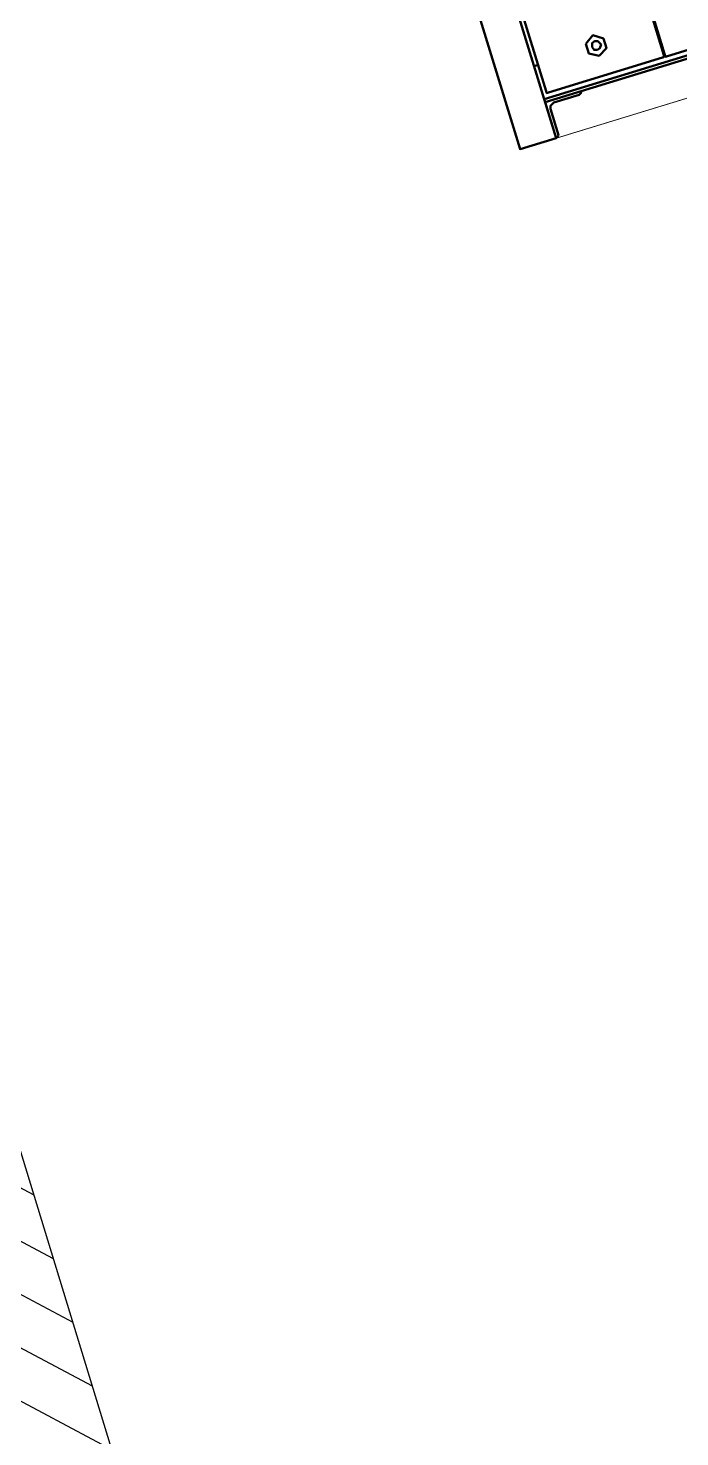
# Model space of a CAD drawing. Header units: inches. Extents: x 543393 to 2689207, y 1841861 to 9121372.
# Drawn here: x 547517.297 to 547518.162, y 1841966.727 to 1841968.599 of the extents above; entities that cross this region are included whole.
import ezdxf

# ---------------------------------------------------------------- set-up
doc = ezdxf.new("R2010")
doc.units = ezdxf.units.IN
doc.header["$MEASUREMENT"] = 0
doc.layers.add('02 Xref HH1 MBXD$0$0.0', color=4, linetype='Continuous')
doc.layers.add('02 Xref HH1 MBXD$0$02', color=8, linetype='Continuous')
doc.layers.add('Kich thuoc', color=8, linetype='Continuous', lineweight=18)

# ---------------------------------------------------------------- blocks, each defined once
blk = doc.blocks.new('Dan AC 220')
at = {"lineweight": 50}
for points in [[(103.2297145965385, 622.1163872713223), (28.83169759936936, 622.1163872713223), (28.83169759936936, 626.1744609257439), (28.83169759936936, 661.344432597165), (28.83169759936936, 668.1078886878677), (3787.960592783507, 668.1078886878677), (3787.960592783507, 672.1659623421729), (3787.960592783507, 958.9365005858708), (3737.911017712682, 958.9365005858708), (3737.911017712682, 672.1659623421729)], [(78.88127267019081, 904.8288518605987), (3737.911017712682, 904.8288518605987)], [(128.9308477410123, 908.8869255150203), (3687.861442641861, 908.8869255150203)], [(3568.824615446392, 883.1857923705829), (3567.471924228263, 883.1857923705829)], [(3568.824615446392, 881.8331011524424), (3567.471924228263, 881.8331011524424)], [(3568.824615446392, 879.1277187161613), (3567.471924228263, 879.1277187161613)], [(3568.824615446392, 877.7750274980208), (3567.471924228263, 877.7750274980208)], [(3568.824615446392, 871.0115714074345), (3567.471924228263, 871.0115714074345)], [(3568.824615446392, 869.658880189294), (3567.471924228263, 869.658880189294), (3568.824615446392, 869.658880189294)], [(3568.824615446392, 865.6008065348724), (3567.471924228263, 865.6008065348724)], [(3568.824615446392, 861.5427328804508), (3567.471924228263, 861.5427328804508)], [(3568.824615446392, 861.5427328804508), (3567.471924228263, 861.5427328804508), (3568.824615446392, 861.5427328804508)], [(3732.50025284016, 858.8373504441697), (3737.911017712682, 858.8373504441697)]]:
    blk.add_lwpolyline(points, dxfattribs=at)
for points in [[(28.83169759936936, 958.9365005858708), (3787.960592783507, 958.9365005858708), (3787.960592783507, 3.936500585870817), (28.83169759936936, 3.936500585870817)], [(28.83169759937054, 3.936500585824973), (3788.831697599371, 3.936500585825002), (3788.831697599371, 958.936500585825), (28.83169759937054, 958.936500585825)]]:
    blk.add_lwpolyline(points, close=True)
for points in [[(3733.85294405829, 956.2311181495897), (3735.205635276427, 957.5838093677303), (3737.911017712682, 958.9365005858708), (3737.911017712682, 908.8869255150203), (3687.861442641861, 908.8869255150203), (3687.861442641861, 910.2396167331608), (3689.214133859998, 911.5923079513013), (3691.919516296253, 912.9449991694419), (3727.089487967645, 912.9449991694419), (3732.50025284016, 915.6503816056065), (3733.85294405829, 919.7084552600281)], [(3567.471924228263, 895.3600133337313), (3567.471924228263, 898.0653957700124), (3564.766541792007, 898.0653957700124), (3406.501669270758, 898.0653957700124), (3405.148978052624, 898.0653957700124), (3403.796286834495, 895.3600133337313), (3403.796286834495, 734.3897583761718), (3405.148978052624, 733.0370671580313), (3406.501669270758, 731.6843759398907), (3564.766541792007, 731.6843759398907), (3567.471924228263, 733.0370671580313)], [(3732.50025284016, 895.3600133337313), (3732.50025284016, 898.0653957700124), (3729.794870403904, 898.0653957700124), (3571.529997882655, 898.0653957700124), (3570.177306664529, 898.0653957700124), (3568.824615446392, 895.3600133337313), (3568.824615446392, 734.3897583761718), (3570.177306664529, 733.0370671580313), (3571.529997882655, 731.6843759398907), (3729.794870403904, 731.6843759398907), (3732.50025284016, 733.0370671580313)], [(3567.471924228263, 876.4223362798803), (3568.824615446392, 876.4223362798803)], [(3663.51300071552, 850.7212031354429), (3663.51300071552, 864.2481153167319), (3651.338779752346, 871.0115714074345), (3639.164558789173, 864.2481153167319), (3639.164558789173, 850.7212031354429), (3651.338779752346, 842.6050558265997)], [(3656.749544624865, 857.4846592261456), (3655.396853406735, 861.5427328804508), (3651.338779752346, 862.8954240985913), (3647.280706097954, 861.5427328804508), (3644.575323661691, 857.4846592261456), (3647.280706097954, 852.0738943535835), (3651.338779752346, 850.7212031354429), (3655.396853406735, 852.0738943535835)]]:
    blk.add_lwpolyline(points, close=True, dxfattribs=at)
blk = doc.blocks.new('NDK1')
at = {"layer": '02 Xref HH1 MBXD$0$02'}
h = blk.add_hatch(dxfattribs=at)
h.set_pattern_fill('ANSI31', color=256, scale=500, angle=-90.00000000000001)
h.set_pattern_definition([(315, (239317.2439360879, 83643.51714219354), (44.19417382415923, 44.19417382415921), [])])
h.paths.add_polyline_path([(245417.2439360879, 54343.51714219357), (245617.2439360879, 54343.51714219357), (245616.3791406679, 58343.51714219354), (245416.3791406679, 58343.51714219354)])
at = {"layer": '02 Xref HH1 MBXD$0$0.0'}
blk.add_line((245417.2439360879, 54343.51714219354), (245416.3791406679, 58343.51714219354), dxfattribs=at)
blk.add_blockref('Dan AC 220', (240604.3766857077, 54957.54212854727))

msp = doc.modelspace()

# ---------------------------------------------------------------- block references
at = {"layer": 'Kich thuoc', "xscale": 0.001, "yscale": 0.001, "zscale": 0.001, "rotation": 197.0123114188912}
msp.add_blockref('NDK1', (547735.2882945249, 1842093.41127151), dxfattribs=at)

doc.saveas('drawing.dxf')
